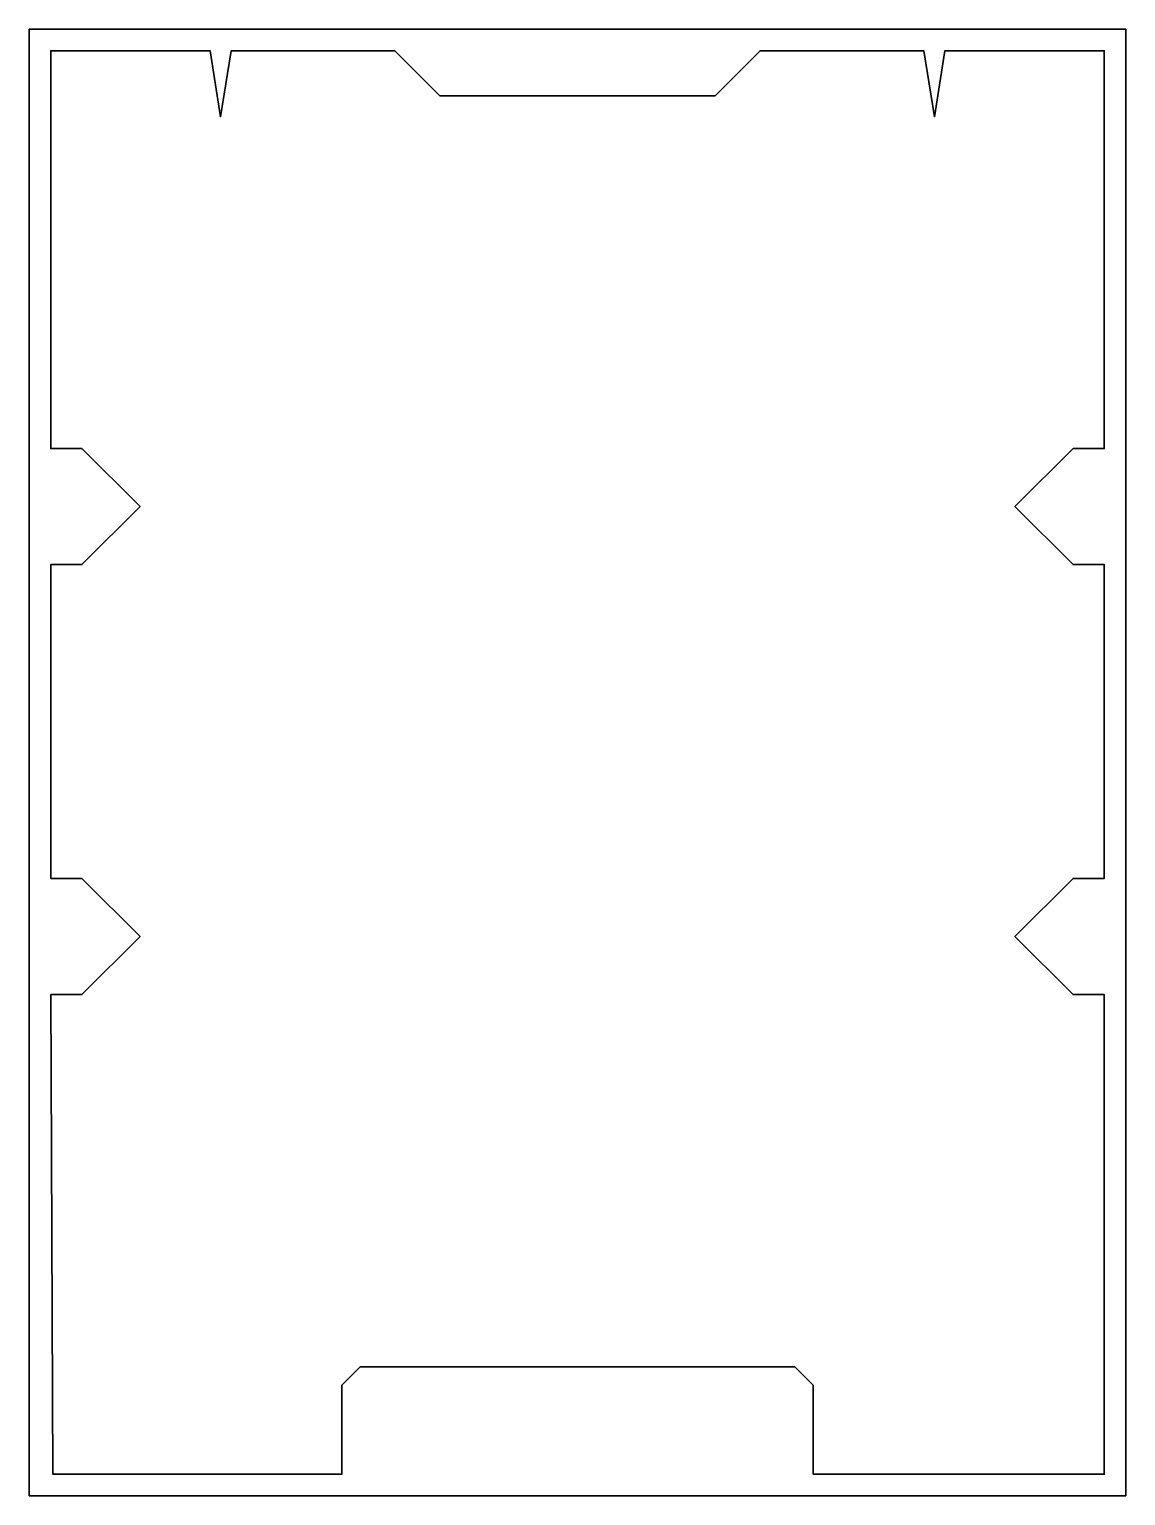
# Model space of a CAD drawing. Header units: millimetres. Extents: x -23 to 233, y -22 to 319.
import ezdxf

# ---------------------------------------------------------------- set-up
doc = ezdxf.new("R2010")
doc.units = ezdxf.units.MM
doc.header["$MEASUREMENT"] = 0
doc.layers.get('0').update_dxf_attribs({"lineweight": 0})
doc.layers.add('Safety', color=7, linetype='Continuous', lineweight=0)

msp = doc.modelspace()

# ---------------------------------------------------------------- linework, layer by layer
at = {"color": 1, "lineweight": 35, "true_color": 0xff0000}
msp.add_lwpolyline([(105, 303.59), (72.97, 303.59), (62.53, 314.03), (24.45, 314.03), (21.99, 298.7), (19.54, 314.03), (-17.51, 314.03), (-17.51, 221.53), (-10.26, 221.53), (3.24, 208.03), (-10.26, 194.53), (-17.51, 194.53), (-17.51, 121.53), (-10.26, 121.53), (3.24, 108.03), (-10.26, 94.53), (-17.51, 94.53), (-17.01, -17.03), (50.16, -17.03), (50.16, 3.65), (54.48, 7.97), (105, 7.97), (155.52, 7.97), (159.84, 3.65), (159.84, -17.03), (227.51, -17.03), (227.51, 94.53), (220.26, 94.53), (206.76, 108.03), (220.26, 121.53), (227.51, 121.53), (227.51, 194.53), (220.26, 194.53), (206.76, 208.03), (220.26, 221.53), (227.51, 221.53), (227.51, 314.03), (190.46, 314.03), (188.01, 298.7), (185.55, 314.03), (147.47, 314.03), (137.03, 303.59)], close=True, dxfattribs=at)
at = {"layer": 'Safety', "color": 1, "lineweight": 35, "true_color": 0xff0000}
msp.add_lwpolyline([(232.51, -22.03), (-22.51, -22.03), (-22.51, 319.03), (232.51, 319.03)], close=True, dxfattribs=at)

doc.saveas('drawing.dxf')
